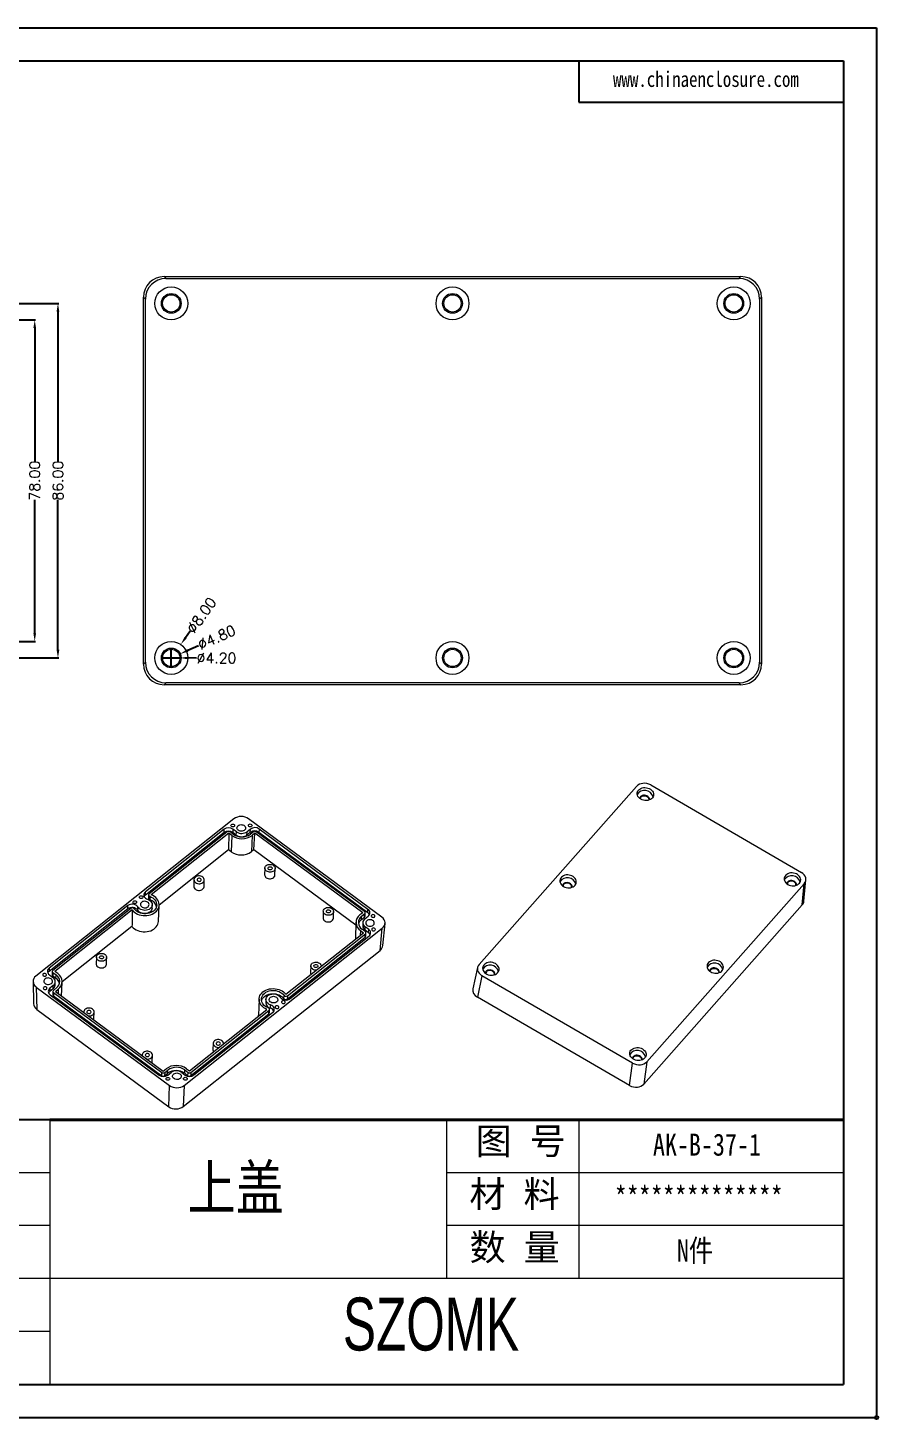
# Model space of a CAD drawing. Header units: inches. Extents: x -1263 to -64, y 346 to 832.
# Drawn here: x -992.3 to -786, y 345.7 to 683.2 of the extents above; entities that cross this region are included whole.
import ezdxf

# ---------------------------------------------------------------- set-up
doc = ezdxf.new("R2010")
doc.units = ezdxf.units.IN
doc.layers.add('文字', color=81, linetype='Continuous')
doc.layers.add('粗实线', color=7, linetype='Continuous', lineweight=30)
doc.layers.add('细实线', color=3, linetype='Continuous', lineweight=9)
doc.styles.get("Standard").update_dxf_attribs({"font": 'txt', "bigfont": 'gbcbig.shx'})
doc.styles.add('宋体', font='', dxfattribs={"width": 0.8, "height": 3.5})
doc.styles.add('长仿宋', font='', dxfattribs={"width": 0.7, "height": 4})
doc.styles.get('宋体').set_extended_font_data('SimSun')
doc.styles.get('长仿宋').set_extended_font_data('SimSun')
doc.dimstyles.new('2.5', dxfattribs={"dimtxt": 2.5, "dimasz": 2, "dimexe": 0.18, "dimexo": 0.0625, "dimgap": 0.09, "dimtad": 0, "dimzin": 0, "dimdsep": 46, "dimtxsty": 'Standard', "dimcen": 2, "dimclrd": 3, "dimclre": 3, "dimclrt": 256, "dimadec": 0, "dimazin": 0, "dimtfac": 1, "dimtofl": 0, "dimtmove": 0, "dimatfit": 3, "dimfxl": 1, "dimtolj": 1, "dimtzin": 0, "dimarcsym": 0})

# ---------------------------------------------------------------- blocks, each defined once
blk = doc.blocks.new('*D56')
at = {"color": 3, "lineweight": -2, "transparency": 16777216}
for p, q in [((-1046.47, 612.39), (-990.45, 612.39)), ((-990.63, 610.39), (-990.63, 578.07)), ((-990.63, 536.39), (-990.63, 568.72)), ((-1046.47, 534.39), (-990.45, 534.39))]:
    blk.add_line(p, q, dxfattribs=at)
at = {"color": 3, "transparency": 16777216}
for points in [[(-990.96, 610.39), (-990.3, 610.39), (-990.63, 612.39)], [(-990.96, 536.39), (-990.3, 536.39), (-990.63, 534.39)]]:
    blk.add_solid(points, dxfattribs=at)
at = {"layer": 'Defpoints', "color": 0, "transparency": 16777216}
for p in [(-1046.53, 612.39), (-990.63, 612.39), (-1046.53, 534.39)]:
    blk.add_point(p, dxfattribs=at)
at = {"transparency": 16777216, "insert": (-990.63, 573.39), "char_height": 2.5, "attachment_point": 5, "rotation": 90}
blk.add_mtext('\\A1;78.00', dxfattribs=at)
blk = doc.blocks.new('*D57')
at = {"color": 3, "lineweight": -2, "transparency": 16777216}
for p, q in [((-1012.72, 616.39), (-984.82, 616.39)), ((-985, 614.39), (-985, 578.07)), ((-985, 532.39), (-985, 568.72)), ((-1012.72, 530.39), (-984.82, 530.39))]:
    blk.add_line(p, q, dxfattribs=at)
at = {"color": 3, "transparency": 16777216}
for points in [[(-985.33, 614.39), (-984.66, 614.39), (-985, 616.39)], [(-985.33, 532.39), (-984.66, 532.39), (-985, 530.39)]]:
    blk.add_solid(points, dxfattribs=at)
at = {"layer": 'Defpoints', "color": 0, "transparency": 16777216}
for p in [(-1012.78, 616.39), (-985, 616.39), (-1012.78, 530.39)]:
    blk.add_point(p, dxfattribs=at)
at = {"transparency": 16777216, "insert": (-985, 573.39), "char_height": 2.5, "attachment_point": 5, "rotation": 90}
blk.add_mtext('\\A1;86.00', dxfattribs=at)
blk = doc.blocks.new('*D73')
at = {"color": 3, "lineweight": -2, "transparency": 16777216}
for p, q in [((-952.88, 536.92), (-954.03, 535.29)), ((-959.5, 530.39), (-955.5, 530.39)), ((-957.5, 528.39), (-957.5, 532.39))]:
    blk.add_line(p, q, dxfattribs=at)
at = {"color": 3, "transparency": 16777216}
blk.add_solid([(-954.3, 535.48), (-953.76, 535.09), (-955.19, 533.66)], dxfattribs=at)
at = {"layer": 'Defpoints', "color": 0, "transparency": 16777216}
for p in [(-955.19, 533.66), (-959.82, 527.13)]:
    blk.add_point(p, dxfattribs=at)
at = {"transparency": 16777216, "insert": (-950.17, 540.73), "char_height": 2.5, "attachment_point": 5, "rotation": 54.6608}
blk.add_mtext('\\A1;∅8.00', dxfattribs=at)
blk = doc.blocks.new('*D74')
at = {"color": 3, "lineweight": -2, "transparency": 16777216}
for p, q in [((-950.93, 533.36), (-953.49, 532.2)), ((-959.5, 530.39), (-955.5, 530.39)), ((-957.5, 528.39), (-957.5, 532.39))]:
    blk.add_line(p, q, dxfattribs=at)
at = {"color": 3, "transparency": 16777216}
blk.add_solid([(-953.63, 532.51), (-953.36, 531.9), (-955.32, 531.38)], dxfattribs=at)
at = {"layer": 'Defpoints', "color": 0, "transparency": 16777216}
for p in [(-955.32, 531.38), (-959.69, 529.41)]:
    blk.add_point(p, dxfattribs=at)
at = {"transparency": 16777216, "insert": (-946.48, 535.37), "char_height": 2.5, "attachment_point": 5, "rotation": 24.3062}
blk.add_mtext('\\A1;∅4.80', dxfattribs=at)
blk = doc.blocks.new('*D75')
at = {"color": 3, "lineweight": -2, "transparency": 16777216}
for p, q in [((-959.5, 530.39), (-955.5, 530.39)), ((-957.5, 528.39), (-957.5, 532.39)), ((-951.4, 530.37), (-953.4, 530.38))]:
    blk.add_line(p, q, dxfattribs=at)
at = {"color": 3, "transparency": 16777216}
blk.add_solid([(-953.4, 530.71), (-953.4, 530.05), (-955.4, 530.39)], dxfattribs=at)
at = {"layer": 'Defpoints', "color": 0, "transparency": 16777216}
for p in [(-959.6, 530.4), (-955.4, 530.39)]:
    blk.add_point(p, dxfattribs=at)
at = {"transparency": 16777216, "insert": (-946.52, 530.36), "char_height": 2.5, "attachment_point": 5, "rotation": 359.806}
blk.add_mtext('\\A1;∅4.20', dxfattribs=at)

msp = doc.modelspace()

# ---------------------------------------------------------------- linework, layer by layer
for p, q in [((-1263.11, 683.234), (-786.347, 683.234)), ((-786.347, 683.234), (-786.347, 346.129)), ((-1247.058, 675.208), (-794.373, 675.208)), ((-858.584, 675.208), (-858.584, 665.175)), ((-794.373, 675.208), (-794.373, 354.155)), ((-858.584, 665.175), (-794.373, 665.175)), ((-987.005, 418.366), (-1083.321, 418.366)), ((-1247.058, 354.155), (-794.373, 354.155)), ((-1263.11, 346.129), (-786.347, 346.129))]:
    msp.add_line(p, q)
at = {"color": 7, "linetype": 'Continuous', "lineweight": 15}
for p, q in [((-959.255, 622.893), (-958.789, 622.427)), ((-959.255, 622.893), (-819.251, 622.893)), ((-958.789, 622.427), (-819.718, 622.427)), ((-819.718, 622.427), (-819.251, 622.893)), ((-963.787, 617.429), (-964.253, 617.895)), ((-964.253, 528.891), (-964.253, 617.895)), ((-814.253, 617.895), (-814.72, 617.429)), ((-814.253, 617.895), (-814.253, 528.891)), ((-963.787, 529.358), (-963.787, 617.429)), ((-814.72, 617.429), (-814.72, 529.358)), ((-964.253, 528.891), (-963.787, 529.358)), ((-814.72, 529.358), (-814.253, 528.891)), ((-958.789, 524.36), (-959.255, 523.893)), ((-819.251, 523.893), (-959.255, 523.893)), ((-819.718, 524.36), (-958.789, 524.36)), ((-819.251, 523.893), (-819.718, 524.36)), ((-841.163, 499.572), (-804.602, 478.38)), ((-882.807, 456.052), (-844.61, 499.223)), ((-942.276, 491.371), (-990.341, 453.238)), ((-906.409, 467.534), (-938.745, 491.393)), ((-944.687, 488.036), (-963.784, 472.884)), ((-944.657, 488.842), (-963.754, 473.69)), ((-943.926, 488.198), (-962.858, 473.178)), ((-943.56, 487.849), (-962.37, 472.925)), ((-944.687, 488.036), (-944.657, 488.842)), ((-943.56, 487.849), (-943.583, 483.824)), ((-942.834, 487.313), (-943.56, 487.849)), ((-942.439, 487.626), (-943.219, 488.202)), ((-942.834, 487.313), (-942.981, 483.38)), ((-942.537, 488.855), (-942.567, 488.049)), ((-941.714, 487.42), (-942.567, 488.049)), ((-941.684, 488.226), (-942.537, 488.855)), ((-941.714, 487.42), (-941.684, 488.226)), ((-939.135, 487.435), (-939.105, 488.241)), ((-938.328, 488.075), (-939.135, 487.435)), ((-938.298, 488.881), (-939.105, 488.241)), ((-938.328, 488.075), (-938.298, 488.881)), ((-937.568, 488.237), (-938.305, 487.652)), ((-937.887, 487.343), (-938.034, 483.41)), ((-937.201, 487.888), (-937.887, 487.343)), ((-937.465, 483.861), (-937.201, 487.888)), ((-911.043, 468.587), (-937.201, 487.888)), ((-910.594, 468.86), (-936.861, 488.241)), ((-936.179, 488.894), (-936.209, 488.088)), ((-909.796, 468.599), (-936.209, 488.088)), ((-909.766, 469.405), (-936.179, 488.894)), ((-943.583, 483.824), (-960.449, 470.442)), ((-942.981, 483.38), (-943.583, 483.824)), ((-937.465, 483.861), (-938.034, 483.41)), ((-912.71, 465.595), (-937.465, 483.861)), ((-934.774, 479.42), (-934.834, 477.808)), ((-932.336, 477.714), (-932.275, 479.326)), ((-951.986, 476.612), (-952.046, 475)), ((-949.548, 474.907), (-949.487, 476.519)), ((-803.961, 471.408), (-803.493, 476.543)), ((-963.784, 472.884), (-963.754, 473.69)), ((-962.994, 472.928), (-963.024, 472.122)), ((-962.707, 472.567), (-962.737, 471.761)), ((-803.9, 475.626), (-842.097, 432.455)), ((-804.368, 470.491), (-803.9, 475.626)), ((-968.056, 469.495), (-987.154, 454.343)), ((-968.026, 470.301), (-987.124, 455.149)), ((-967.324, 469.634), (-986.256, 454.614)), ((-966.976, 469.27), (-985.787, 454.347)), ((-968.056, 469.495), (-968.026, 470.301)), ((-965.618, 469.171), (-965.588, 469.977)), ((-962.154, 469.688), (-962.124, 470.494)), ((-960.597, 466.498), (-960.45, 470.431)), ((-909.796, 468.599), (-909.766, 469.405)), ((-804.368, 470.491), (-842.821, 427.031)), ((-920.604, 468.965), (-920.665, 467.353)), ((-918.166, 467.26), (-918.106, 468.872)), ((-912.683, 466.296), (-912.83, 462.363)), ((-911.043, 468.587), (-911.729, 468.042)), ((-911.341, 466.928), (-911.311, 467.734)), ((-911.341, 466.928), (-910.604, 467.513)), ((-911.311, 467.734), (-910.574, 468.319)), ((-911.01, 466.234), (-911.04, 465.428)), ((-910.604, 467.513), (-910.574, 468.319)), ((-910.512, 467.144), (-909.706, 467.784)), ((-910.468, 467.762), (-910.437, 468.568)), ((-906.164, 460.604), (-905.633, 465.99)), ((-967.031, 465.22), (-983.966, 451.785)), ((-954.373, 426.699), (-906.309, 464.832)), ((-929.673, 448.8), (-910.863, 463.723)), ((-929.356, 447.63), (-910.424, 462.65)), ((-929.326, 448.436), (-910.394, 463.456)), ((-928.624, 447.769), (-909.526, 462.921)), ((-911.589, 464.259), (-910.863, 463.723)), ((-910.414, 463.996), (-911.194, 464.572)), ((-910.469, 464.366), (-910.439, 465.172)), ((-909.616, 463.736), (-910.469, 464.366)), ((-909.586, 464.542), (-910.439, 465.172)), ((-910.424, 462.65), (-910.394, 463.456)), ((-910.288, 462.899), (-910.257, 463.705)), ((-909.616, 463.736), (-909.586, 464.542)), ((-906.84, 459.446), (-906.309, 464.832)), ((-954.584, 421.566), (-906.84, 459.446)), ((-912.83, 462.363), (-912.828, 462.164)), ((-975.674, 457.818), (-975.734, 456.206)), ((-973.236, 456.113), (-973.176, 457.725)), ((-923.648, 455.703), (-923.708, 454.09)), ((-987.124, 455.149), (-987.154, 454.343)), ((-987.064, 453.528), (-986.211, 452.898)), ((-986.392, 454.365), (-986.422, 453.558)), ((-986.236, 454.073), (-986.266, 453.267)), ((-986.266, 453.267), (-985.486, 452.692)), ((-986.236, 454.073), (-985.455, 453.498)), ((-985.061, 453.811), (-985.787, 454.347)), ((-985.486, 452.692), (-985.455, 453.498)), ((-921.151, 455.561), (-921.149, 455.609)), ((-883.186, 455.315), (-884.298, 450.115)), ((-882.105, 453.298), (-883.216, 448.098)), ((-845.544, 432.106), (-882.105, 453.298)), ((-991.023, 451.902), (-990.895, 446.519)), ((-990.241, 450.536), (-957.905, 426.677)), ((-990.241, 450.536), (-990.113, 445.154)), ((-986.944, 450.286), (-986.974, 449.48)), ((-986.168, 450.12), (-986.974, 449.48)), ((-986.138, 450.926), (-986.944, 450.286)), ((-986.212, 449.501), (-986.242, 448.695)), ((-986.168, 450.12), (-986.138, 450.926)), ((-986.056, 449.21), (-986.086, 448.404)), ((-985.338, 450.336), (-986.076, 449.751)), ((-986.056, 449.21), (-959.789, 429.829)), ((-985.67, 451.03), (-985.64, 451.836)), ((-985.607, 449.483), (-984.921, 450.028)), ((-985.607, 449.483), (-959.448, 430.182)), ((-984.094, 448.367), (-983.966, 451.774)), ((-986.884, 448.665), (-960.471, 429.176)), ((-986.086, 448.404), (-959.819, 429.023)), ((-936.2, 447.639), (-936.347, 443.705)), ((-934.526, 447.576), (-934.556, 446.77)), ((-933.437, 445.426), (-933.407, 446.232)), ((-930.159, 447.723), (-930.129, 448.529)), ((-929.326, 448.436), (-929.356, 447.63)), ((-846.268, 426.682), (-883.216, 448.098)), ((-990.113, 445.154), (-958.115, 421.545)), ((-978.717, 444.556), (-978.723, 444.404)), ((-976.279, 442.85), (-976.219, 444.462)), ((-953.09, 430.221), (-934.28, 445.145)), ((-952.754, 429.066), (-933.822, 444.086)), ((-952.724, 429.872), (-933.792, 444.892)), ((-951.993, 429.228), (-932.895, 444.38)), ((-933.822, 444.086), (-933.792, 444.892)), ((-933.686, 444.336), (-933.655, 445.142)), ((-947.336, 436.909), (-947.396, 435.296)), ((-944.839, 436.767), (-944.838, 436.815)), ((-964.548, 434.101), (-964.554, 433.949)), ((-962.11, 432.395), (-962.05, 434.007)), ((-846.268, 426.682), (-845.544, 432.106)), ((-842.097, 432.455), (-842.821, 427.031)), ((-959.819, 429.023), (-959.789, 429.829)), ((-959.448, 430.182), (-958.762, 430.727)), ((-959.082, 429.833), (-959.112, 429.027)), ((-959.112, 429.027), (-958.375, 429.612)), ((-959.082, 429.833), (-958.345, 430.418)), ((-958.375, 429.612), (-958.345, 430.418)), ((-958.351, 429.189), (-957.545, 429.829)), ((-954.966, 429.844), (-954.113, 429.215)), ((-954.241, 429.638), (-954.211, 430.444)), ((-954.241, 429.638), (-953.46, 429.062)), ((-954.211, 430.444), (-953.43, 429.868)), ((-953.816, 430.757), (-953.09, 430.221)), ((-953.46, 429.062), (-953.43, 429.868)), ((-952.724, 429.872), (-952.754, 429.066)), ((-958.115, 421.545), (-957.905, 426.677)), ((-954.373, 426.699), (-954.584, 421.566))]:
    msp.add_line(p, q, dxfattribs=at)
at = {"color": 8, "linetype": 'Continuous', "lineweight": 15}
for p, q in [((-911.589, 464.259), (-911.632, 463.114)), ((-984.921, 450.028), (-984.959, 449.005))]:
    msp.add_line(p, q, dxfattribs=at)
at = {"color": 7, "linetype": 'Continuous', "lineweight": 15, "flags": 128}
for points in [[(-843.557, 496.13), (-843.836, 496.322), (-844.071, 496.548), (-844.254, 496.8), (-844.379, 497.07), (-844.442, 497.35), (-844.442, 497.631), (-844.378, 497.904), (-844.252, 498.159), (-844.068, 498.389), (-843.833, 498.587), (-843.554, 498.745), (-843.239, 498.859), (-842.9, 498.926), (-842.546, 498.942), (-842.189, 498.908), (-841.842, 498.825), (-841.513, 498.695), (-841.216, 498.522), (-840.958, 498.313), (-840.748, 498.073), (-840.594, 497.811), (-840.499, 497.534), (-840.468, 497.253), (-840.5, 496.975), (-840.595, 496.71), (-840.751, 496.466), (-840.961, 496.252), (-841.219, 496.073), (-841.517, 495.936), (-841.846, 495.845), (-842.194, 495.804), (-842.55, 495.812), (-842.904, 495.871), (-843.243, 495.978), (-843.557, 496.13)], [(-841.461, 495.957), (-841.456, 496.007), (-841.471, 496.226), (-841.55, 496.439), (-841.688, 496.637), (-841.878, 496.807), (-842.109, 496.941), (-842.369, 497.032), (-842.645, 497.074), (-842.92, 497.066), (-843.181, 497.007), (-843.413, 496.901), (-843.604, 496.754), (-843.744, 496.574), (-843.824, 496.37), (-843.833, 496.32)], [(-843.693, 496.216), (-843.655, 496.413), (-843.554, 496.598), (-843.396, 496.753), (-843.191, 496.869), (-842.952, 496.939), (-842.694, 496.959), (-842.433, 496.926), (-842.185, 496.844), (-841.966, 496.718), (-841.791, 496.554), (-841.669, 496.365), (-841.609, 496.161), (-841.614, 495.955), (-841.626, 495.9)], [(-942.261, 489.992), (-942.16, 489.881), (-942.121, 489.75), (-942.15, 489.618), (-942.243, 489.506), (-942.387, 489.431), (-942.558, 489.403), (-942.731, 489.429), (-942.879, 489.502), (-942.981, 489.613), (-943.02, 489.745), (-942.991, 489.876), (-942.897, 489.989), (-942.754, 490.064), (-942.583, 490.091), (-942.41, 490.066), (-942.261, 489.992)], [(-941.237, 488.58), (-941.404, 488.738), (-941.516, 488.922), (-941.564, 489.12), (-941.547, 489.321), (-941.465, 489.51), (-941.323, 489.678), (-941.131, 489.812), (-940.9, 489.905), (-940.645, 489.95), (-940.382, 489.945), (-940.127, 489.891), (-939.897, 489.79), (-939.706, 489.649), (-939.565, 489.476), (-939.485, 489.284), (-939.469, 489.083), (-939.519, 488.886), (-939.632, 488.706), (-939.8, 488.554), (-940.014, 488.44), (-940.259, 488.37), (-940.52, 488.349), (-940.781, 488.379), (-941.025, 488.458), (-941.237, 488.58)], [(-938.022, 490.018), (-937.92, 489.907), (-937.881, 489.776), (-937.91, 489.644), (-938.004, 489.532), (-938.147, 489.456), (-938.318, 489.429), (-938.491, 489.454), (-938.64, 489.528), (-938.741, 489.639), (-938.78, 489.77), (-938.751, 489.902), (-938.658, 490.014), (-938.515, 490.09), (-938.343, 490.117), (-938.17, 490.092), (-938.022, 490.018)], [(-934.383, 478.692), (-934.563, 478.858), (-934.692, 479.05), (-934.762, 479.259), (-934.77, 479.472), (-934.715, 479.681), (-934.601, 479.875), (-934.433, 480.043), (-934.219, 480.178), (-933.97, 480.272), (-933.699, 480.322), (-933.42, 480.323), (-933.145, 480.277), (-932.89, 480.186), (-932.666, 480.054), (-932.486, 479.888), (-932.357, 479.696), (-932.287, 479.488), (-932.279, 479.274), (-932.334, 479.065), (-932.448, 478.871), (-932.616, 478.703), (-932.83, 478.568), (-933.078, 478.474), (-933.349, 478.425), (-933.629, 478.423), (-933.904, 478.469), (-934.159, 478.56), (-934.383, 478.692)], [(-933.868, 479.101), (-933.976, 479.216), (-934.023, 479.352), (-934.003, 479.492), (-933.918, 479.615), (-933.78, 479.705), (-933.607, 479.751), (-933.424, 479.746), (-933.254, 479.69), (-933.12, 479.592), (-933.041, 479.464), (-933.028, 479.323), (-933.081, 479.19), (-933.194, 479.081), (-933.352, 479.012), (-933.533, 478.991), (-933.713, 479.022), (-933.868, 479.101)], [(-951.595, 475.884), (-951.371, 475.752), (-951.116, 475.661), (-950.841, 475.615), (-950.562, 475.617), (-950.291, 475.666), (-950.042, 475.76), (-949.828, 475.895), (-949.66, 476.063), (-949.546, 476.257), (-949.491, 476.466), (-949.499, 476.68), (-949.569, 476.888), (-949.698, 477.08), (-949.878, 477.246), (-950.102, 477.378), (-950.357, 477.47), (-950.632, 477.516), (-950.912, 477.514), (-951.183, 477.465), (-951.431, 477.37), (-951.645, 477.236), (-951.813, 477.067), (-951.927, 476.874), (-951.982, 476.665), (-951.974, 476.451), (-951.904, 476.243), (-951.775, 476.051), (-951.595, 475.884)], [(-951.08, 476.293), (-950.925, 476.215), (-950.746, 476.183), (-950.564, 476.204), (-950.406, 476.273), (-950.293, 476.382), (-950.24, 476.516), (-950.253, 476.656), (-950.332, 476.784), (-950.466, 476.882), (-950.636, 476.938), (-950.82, 476.943), (-950.992, 476.898), (-951.13, 476.807), (-951.215, 476.684), (-951.235, 476.545), (-951.188, 476.408), (-951.08, 476.293)], [(-934.834, 477.808), (-934.822, 477.646), (-934.752, 477.438), (-934.624, 477.246), (-934.443, 477.08), (-934.219, 476.948), (-933.964, 476.857), (-933.689, 476.811), (-933.41, 476.812), (-933.139, 476.862), (-932.89, 476.956), (-932.676, 477.091), (-932.508, 477.259), (-932.394, 477.453), (-932.339, 477.662), (-932.336, 477.714)], [(-862.302, 474.944), (-861.988, 474.792), (-861.649, 474.685), (-861.295, 474.626), (-860.939, 474.617), (-860.591, 474.659), (-860.262, 474.75), (-859.964, 474.887), (-859.706, 475.065), (-859.496, 475.28), (-859.341, 475.524), (-859.245, 475.789), (-859.213, 476.067), (-859.244, 476.348), (-859.339, 476.625), (-859.494, 476.887), (-859.703, 477.127), (-859.961, 477.336), (-860.259, 477.509), (-860.587, 477.639), (-860.935, 477.722), (-861.291, 477.756), (-861.645, 477.74), (-861.984, 477.673), (-862.299, 477.559), (-862.578, 477.4), (-862.813, 477.203), (-862.997, 476.973), (-863.123, 476.718), (-863.187, 476.445), (-863.187, 476.164), (-863.124, 475.884), (-862.999, 475.614), (-862.816, 475.362), (-862.581, 475.136), (-862.302, 474.944)], [(-860.206, 474.771), (-860.201, 474.821), (-860.216, 475.039), (-860.295, 475.253), (-860.433, 475.451), (-860.623, 475.621), (-860.854, 475.755), (-861.114, 475.846), (-861.39, 475.888), (-861.665, 475.879), (-861.926, 475.821), (-862.158, 475.715), (-862.349, 475.568), (-862.489, 475.388), (-862.569, 475.183), (-862.579, 475.134)], [(-807.857, 475.437), (-807.542, 475.285), (-807.203, 475.178), (-806.849, 475.119), (-806.493, 475.11), (-806.145, 475.152), (-805.816, 475.243), (-805.518, 475.379), (-805.26, 475.558), (-805.05, 475.773), (-804.895, 476.016), (-804.799, 476.281), (-804.767, 476.559), (-804.799, 476.841), (-804.893, 477.117), (-805.048, 477.38), (-805.257, 477.619), (-805.515, 477.829), (-805.813, 478.001), (-806.141, 478.131), (-806.489, 478.215), (-806.845, 478.249), (-807.199, 478.232), (-807.539, 478.166), (-807.853, 478.052), (-808.132, 477.893), (-808.367, 477.696), (-808.551, 477.466), (-808.677, 477.21), (-808.741, 476.938), (-808.741, 476.657), (-808.678, 476.377), (-808.553, 476.106), (-808.37, 475.854), (-808.135, 475.629), (-807.857, 475.437)], [(-805.76, 475.264), (-805.755, 475.313), (-805.77, 475.532), (-805.849, 475.746), (-805.987, 475.943), (-806.177, 476.114), (-806.408, 476.248), (-806.668, 476.338), (-806.944, 476.381), (-807.219, 476.372), (-807.48, 476.313), (-807.712, 476.208), (-807.903, 476.061), (-808.043, 475.88), (-808.123, 475.676), (-808.133, 475.626)], [(-805.926, 475.206), (-805.913, 475.261), (-805.908, 475.467), (-805.968, 475.671), (-806.09, 475.861), (-806.266, 476.024), (-806.484, 476.151), (-806.732, 476.233), (-806.993, 476.265), (-807.251, 476.246), (-807.49, 476.176), (-807.695, 476.059), (-807.853, 475.904), (-807.954, 475.72), (-807.992, 475.522)], [(-966.976, 469.27), (-966.718, 468.971), (-966.41, 468.7), (-966.059, 468.462), (-965.671, 468.261), (-965.252, 468.101), (-964.811, 467.984), (-964.354, 467.912), (-963.89, 467.887), (-963.427, 467.909), (-962.973, 467.978), (-962.536, 468.093), (-962.124, 468.251), (-961.745, 468.449), (-961.404, 468.686), (-961.108, 468.955), (-960.862, 469.252), (-960.671, 469.573), (-960.537, 469.911), (-960.463, 470.26), (-960.451, 470.615), (-960.501, 470.969), (-960.611, 471.316), (-960.78, 471.649), (-961.005, 471.963), (-961.281, 472.253), (-961.605, 472.513), (-961.97, 472.738), (-962.37, 472.925)], [(-962.707, 472.567), (-962.336, 472.402), (-962, 472.199), (-961.704, 471.961), (-961.456, 471.694), (-961.261, 471.403), (-961.122, 471.094), (-961.042, 470.774), (-961.024, 470.449), (-961.068, 470.127), (-961.172, 469.814), (-961.335, 469.516), (-961.553, 469.241), (-961.822, 468.994), (-962.135, 468.78), (-962.487, 468.603), (-962.869, 468.467), (-963.274, 468.376), (-963.694, 468.331), (-964.118, 468.333), (-964.539, 468.382), (-964.948, 468.477), (-965.335, 468.616), (-965.693, 468.796), (-966.015, 469.014), (-966.293, 469.263), (-966.521, 469.541)], [(-964.501, 472.626), (-964.399, 472.515), (-964.36, 472.384), (-964.389, 472.252), (-964.483, 472.14), (-964.626, 472.064), (-964.797, 472.037), (-964.97, 472.062), (-965.119, 472.136), (-965.22, 472.247), (-965.259, 472.378), (-965.23, 472.51), (-965.137, 472.622), (-964.994, 472.698), (-964.822, 472.725), (-964.649, 472.7), (-964.501, 472.626)], [(-963.754, 473.69), (-963.949, 473.498), (-964.084, 473.277), (-964.154, 473.039), (-964.156, 472.793), (-964.09, 472.552), (-963.958, 472.326), (-963.766, 472.126), (-963.525, 471.96), (-963.243, 471.838)], [(-963.784, 472.884), (-963.979, 472.692), (-964.083, 472.536)], [(-962.858, 473.178), (-962.928, 473.106), (-962.974, 473.024), (-962.994, 472.936), (-962.986, 472.846), (-962.95, 472.759), (-962.889, 472.681), (-962.807, 472.616), (-962.707, 472.567)], [(-951.655, 474.272), (-951.431, 474.14), (-951.176, 474.049), (-950.902, 474.003), (-950.622, 474.005), (-950.351, 474.054), (-950.102, 474.148), (-949.889, 474.283), (-949.72, 474.451), (-949.606, 474.645), (-949.552, 474.854), (-949.548, 474.907)], [(-860.371, 474.714), (-860.359, 474.768), (-860.354, 474.974), (-860.414, 475.179), (-860.536, 475.368), (-860.712, 475.532), (-860.93, 475.658), (-861.178, 475.74), (-861.439, 475.773), (-861.697, 475.753), (-861.936, 475.683), (-862.141, 475.567), (-862.299, 475.412), (-862.4, 475.227), (-862.438, 475.029)], [(-966.046, 471.401), (-965.944, 471.29), (-965.905, 471.158), (-965.934, 471.026), (-966.028, 470.914), (-966.171, 470.839), (-966.342, 470.812), (-966.515, 470.837), (-966.664, 470.91), (-966.765, 471.021), (-966.804, 471.153), (-966.775, 471.285), (-966.682, 471.397), (-966.538, 471.472), (-966.367, 471.499), (-966.194, 471.474), (-966.046, 471.401)], [(-962.154, 469.688), (-962.182, 469.482), (-962.277, 469.224), (-962.435, 468.987), (-962.651, 468.778), (-962.916, 468.605), (-963.221, 468.475), (-963.554, 468.393), (-963.903, 468.361), (-964.254, 468.382), (-964.595, 468.453), (-964.913, 468.573), (-965.196, 468.737), (-965.434, 468.939), (-965.618, 469.171)], [(-963.243, 471.838), (-962.933, 471.706), (-962.661, 471.531), (-962.436, 471.32), (-962.268, 471.081), (-962.162, 470.823), (-962.123, 470.555), (-962.151, 470.288), (-962.247, 470.03), (-962.405, 469.793), (-962.621, 469.584), (-962.886, 469.411), (-963.191, 469.281), (-963.524, 469.199), (-963.872, 469.167), (-964.224, 469.188), (-964.565, 469.259), (-964.883, 469.379), (-965.166, 469.543), (-965.404, 469.745), (-965.588, 469.977)], [(-963.226, 471.134), (-963.439, 471.256), (-963.683, 471.334), (-963.944, 471.364), (-964.205, 471.344), (-964.45, 471.274), (-964.663, 471.16), (-964.832, 471.008), (-964.945, 470.828), (-964.995, 470.631), (-964.979, 470.43), (-964.898, 470.237), (-964.758, 470.065), (-964.567, 469.924), (-964.337, 469.823), (-964.082, 469.768), (-963.819, 469.764), (-963.564, 469.809), (-963.333, 469.902), (-963.141, 470.036), (-962.999, 470.203), (-962.917, 470.393), (-962.899, 470.594), (-962.948, 470.792), (-963.059, 470.976), (-963.226, 471.134)], [(-920.214, 468.237), (-920.394, 468.404), (-920.523, 468.596), (-920.593, 468.804), (-920.601, 469.018), (-920.546, 469.227), (-920.432, 469.42), (-920.264, 469.589), (-920.05, 469.723), (-919.801, 469.818), (-919.53, 469.867), (-919.251, 469.869), (-918.976, 469.823), (-918.721, 469.731), (-918.497, 469.599), (-918.316, 469.433), (-918.188, 469.241), (-918.118, 469.033), (-918.11, 468.819), (-918.165, 468.61), (-918.279, 468.416), (-918.447, 468.248), (-918.661, 468.113), (-918.909, 468.019), (-919.18, 467.97), (-919.46, 467.968), (-919.735, 468.014), (-919.99, 468.105), (-920.214, 468.237)], [(-919.699, 468.646), (-919.807, 468.761), (-919.854, 468.898), (-919.834, 469.037), (-919.749, 469.16), (-919.611, 469.251), (-919.438, 469.296), (-919.255, 469.291), (-919.085, 469.235), (-918.951, 469.137), (-918.872, 469.009), (-918.859, 468.869), (-918.912, 468.735), (-919.025, 468.626), (-919.183, 468.557), (-919.364, 468.536), (-919.544, 468.568), (-919.699, 468.646)], [(-967.031, 465.22), (-966.751, 464.929), (-966.422, 464.668), (-966.052, 464.442), (-965.647, 464.256), (-965.214, 464.112), (-964.761, 464.013), (-964.296, 463.962), (-963.827, 463.958), (-963.363, 464.002), (-962.913, 464.093), (-962.483, 464.229), (-962.082, 464.409), (-961.718, 464.629), (-961.396, 464.884), (-961.122, 465.171), (-960.902, 465.484), (-960.739, 465.817), (-960.637, 466.165), (-960.597, 466.498)], [(-920.665, 467.353), (-920.653, 467.192), (-920.583, 466.984), (-920.454, 466.792), (-920.274, 466.625), (-920.05, 466.493), (-919.795, 466.402), (-919.52, 466.356), (-919.241, 466.358), (-918.97, 466.407), (-918.721, 466.501), (-918.507, 466.636), (-918.339, 466.804), (-918.225, 466.998), (-918.17, 467.207), (-918.166, 467.26)], [(-909.993, 465.526), (-909.78, 465.404), (-909.536, 465.325), (-909.275, 465.295), (-909.014, 465.316), (-908.769, 465.386), (-908.556, 465.5), (-908.387, 465.652), (-908.274, 465.832), (-908.224, 466.028), (-908.24, 466.23), (-908.321, 466.422), (-908.461, 466.595), (-908.652, 466.736), (-908.882, 466.837), (-909.137, 466.891), (-909.4, 466.896), (-909.655, 466.851), (-909.886, 466.758), (-910.078, 466.624), (-910.22, 466.456), (-910.302, 466.266), (-910.32, 466.066), (-910.271, 465.868), (-910.16, 465.684), (-909.993, 465.526)], [(-908.23, 468.037), (-908.379, 468.11), (-908.552, 468.135), (-908.723, 468.108), (-908.866, 468.033), (-908.96, 467.92), (-908.989, 467.789), (-908.95, 467.657), (-908.848, 467.546), (-908.7, 467.473), (-908.527, 467.447), (-908.355, 467.475), (-908.212, 467.55), (-908.119, 467.662), (-908.09, 467.794), (-908.129, 467.926), (-908.23, 468.037)], [(-908.11, 464.794), (-908.259, 464.868), (-908.432, 464.893), (-908.603, 464.865), (-908.746, 464.79), (-908.84, 464.678), (-908.869, 464.546), (-908.83, 464.415), (-908.728, 464.304), (-908.58, 464.23), (-908.407, 464.205), (-908.235, 464.232), (-908.092, 464.307), (-907.999, 464.42), (-907.97, 464.551), (-908.009, 464.683), (-908.11, 464.794)], [(-975.734, 456.206), (-975.722, 456.045), (-975.652, 455.837), (-975.524, 455.645), (-975.343, 455.478), (-975.12, 455.346), (-974.864, 455.255), (-974.59, 455.209), (-974.31, 455.211), (-974.039, 455.26), (-973.791, 455.354), (-973.577, 455.489), (-973.409, 455.657), (-973.294, 455.851), (-973.24, 456.06), (-973.236, 456.113)], [(-973.567, 458.452), (-973.386, 458.286), (-973.257, 458.094), (-973.188, 457.886), (-973.18, 457.672), (-973.234, 457.463), (-973.348, 457.27), (-973.517, 457.101), (-973.73, 456.966), (-973.979, 456.872), (-974.25, 456.823), (-974.53, 456.821), (-974.804, 456.867), (-975.059, 456.958), (-975.283, 457.09), (-975.464, 457.257), (-975.592, 457.449), (-975.662, 457.657), (-975.67, 457.871), (-975.616, 458.08), (-975.501, 458.273), (-975.333, 458.442), (-975.119, 458.576), (-974.871, 458.671), (-974.6, 458.72), (-974.32, 458.722), (-974.046, 458.676), (-973.79, 458.584), (-973.567, 458.452)], [(-974.082, 458.044), (-973.973, 457.928), (-973.926, 457.792), (-973.947, 457.653), (-974.031, 457.53), (-974.169, 457.439), (-974.342, 457.393), (-974.525, 457.399), (-974.696, 457.454), (-974.829, 457.553), (-974.908, 457.681), (-974.922, 457.821), (-974.868, 457.955), (-974.755, 458.063), (-974.597, 458.133), (-974.416, 458.153), (-974.236, 458.122), (-974.082, 458.044)], [(-923.257, 454.975), (-923.437, 455.141), (-923.566, 455.333), (-923.636, 455.541), (-923.644, 455.755), (-923.589, 455.964), (-923.475, 456.158), (-923.307, 456.326), (-923.093, 456.461), (-922.844, 456.555), (-922.573, 456.604), (-922.294, 456.606), (-922.019, 456.56), (-921.764, 456.469), (-921.54, 456.337), (-921.36, 456.171), (-921.231, 455.979), (-921.161, 455.77), (-921.153, 455.56)], [(-922.742, 455.383), (-922.85, 455.499), (-922.897, 455.635), (-922.877, 455.774), (-922.792, 455.898), (-922.654, 455.988), (-922.481, 456.034), (-922.298, 456.029), (-922.128, 455.973), (-921.994, 455.874), (-921.915, 455.746), (-921.902, 455.606), (-921.955, 455.473), (-922.068, 455.364), (-922.226, 455.294), (-922.407, 455.274), (-922.587, 455.305), (-922.742, 455.383)], [(-878.85, 456.241), (-879.165, 456.393), (-879.504, 456.5), (-879.858, 456.559), (-880.214, 456.568), (-880.562, 456.526), (-880.891, 456.436), (-881.189, 456.299), (-881.447, 456.12), (-881.657, 455.905), (-881.812, 455.662), (-881.908, 455.397), (-881.94, 455.119), (-881.908, 454.837), (-881.814, 454.561), (-881.659, 454.299), (-881.45, 454.059), (-881.192, 453.849), (-880.894, 453.677), (-880.566, 453.547), (-880.218, 453.463), (-879.862, 453.429), (-879.508, 453.446), (-879.168, 453.512), (-878.854, 453.627), (-878.575, 453.785), (-878.339, 453.982), (-878.156, 454.213), (-878.03, 454.468), (-877.966, 454.74), (-877.966, 455.021), (-878.029, 455.301), (-878.154, 455.572), (-878.337, 455.824), (-878.572, 456.05), (-878.85, 456.241)], [(-826.602, 454.251), (-826.288, 454.099), (-825.948, 453.992), (-825.594, 453.933), (-825.238, 453.924), (-824.89, 453.966), (-824.561, 454.056), (-824.263, 454.193), (-824.005, 454.372), (-823.795, 454.586), (-823.64, 454.83), (-823.544, 455.095), (-823.512, 455.373), (-823.544, 455.655), (-823.638, 455.931), (-823.793, 456.193), (-824.002, 456.433), (-824.26, 456.643), (-824.558, 456.815), (-824.886, 456.945), (-825.234, 457.029), (-825.59, 457.063), (-825.944, 457.046), (-826.284, 456.98), (-826.598, 456.865), (-826.877, 456.707), (-827.113, 456.51), (-827.296, 456.279), (-827.422, 456.024), (-827.486, 455.751), (-827.486, 455.471), (-827.423, 455.19), (-827.298, 454.92), (-827.115, 454.668), (-826.88, 454.442), (-826.602, 454.251)], [(-988.539, 453.276), (-988.391, 453.202), (-988.218, 453.177), (-988.047, 453.205), (-987.903, 453.28), (-987.81, 453.392), (-987.781, 453.524), (-987.82, 453.655), (-987.921, 453.766), (-988.07, 453.84), (-988.243, 453.865), (-988.414, 453.838), (-988.557, 453.762), (-988.651, 453.65), (-988.68, 453.518), (-988.641, 453.387), (-988.539, 453.276)], [(-986.657, 452.544), (-986.869, 452.666), (-987.114, 452.745), (-987.375, 452.775), (-987.636, 452.754), (-987.881, 452.684), (-988.094, 452.57), (-988.263, 452.418), (-988.375, 452.238), (-988.425, 452.041), (-988.41, 451.84), (-988.329, 451.648), (-988.189, 451.475), (-987.998, 451.334), (-987.767, 451.233), (-987.513, 451.179), (-987.25, 451.174), (-986.995, 451.219), (-986.764, 451.312), (-986.571, 451.446), (-986.43, 451.614), (-986.348, 451.803), (-986.33, 452.004), (-986.379, 452.202), (-986.49, 452.386), (-986.657, 452.544)], [(-987.154, 454.343), (-987.334, 454.168), (-987.452, 453.994)], [(-878.951, 453.585), (-878.946, 453.634), (-878.961, 453.853), (-879.04, 454.067), (-879.178, 454.265), (-879.368, 454.435), (-879.599, 454.569), (-879.859, 454.66), (-880.135, 454.702), (-880.41, 454.693), (-880.671, 454.635), (-880.904, 454.529), (-881.094, 454.382), (-881.234, 454.201), (-881.314, 453.997), (-881.324, 453.948)], [(-879.117, 453.527), (-879.104, 453.582), (-879.099, 453.788), (-879.159, 453.992), (-879.281, 454.182), (-879.457, 454.345), (-879.675, 454.472), (-879.923, 454.554), (-880.184, 454.586), (-880.442, 454.567), (-880.681, 454.497), (-880.886, 454.38), (-881.044, 454.225), (-881.145, 454.041), (-881.183, 453.843)], [(-824.505, 454.078), (-824.5, 454.127), (-824.515, 454.346), (-824.594, 454.56), (-824.732, 454.757), (-824.922, 454.928), (-825.153, 455.062), (-825.414, 455.152), (-825.689, 455.194), (-825.965, 455.186), (-826.225, 455.127), (-826.458, 455.022), (-826.648, 454.874), (-826.788, 454.694), (-826.868, 454.49), (-826.878, 454.44)], [(-826.737, 454.336), (-826.7, 454.534), (-826.598, 454.718), (-826.44, 454.873), (-826.235, 454.989), (-825.996, 455.06), (-825.738, 455.079), (-825.477, 455.047), (-825.229, 454.965), (-825.011, 454.838), (-824.835, 454.675), (-824.713, 454.485), (-824.653, 454.281), (-824.658, 454.075), (-824.671, 454.02)], [(-988.419, 450.033), (-988.271, 449.96), (-988.098, 449.935), (-987.927, 449.962), (-987.783, 450.037), (-987.69, 450.149), (-987.661, 450.281), (-987.7, 450.413), (-987.801, 450.524), (-987.95, 450.597), (-988.123, 450.622), (-988.294, 450.595), (-988.437, 450.52), (-988.531, 450.408), (-988.56, 450.276), (-988.521, 450.144), (-988.419, 450.033)], [(-986.974, 449.48), (-987.154, 449.305), (-987.272, 449.131)], [(-934.28, 445.145), (-934.68, 445.332), (-935.045, 445.557), (-935.368, 445.817), (-935.645, 446.107), (-935.87, 446.421), (-936.039, 446.754), (-936.149, 447.101), (-936.199, 447.455), (-936.187, 447.81), (-936.113, 448.159), (-935.979, 448.497), (-935.788, 448.818), (-935.542, 449.115), (-935.246, 449.384), (-934.905, 449.621), (-934.525, 449.819), (-934.114, 449.977), (-933.677, 450.092), (-933.223, 450.161), (-932.76, 450.183), (-932.296, 450.158), (-931.839, 450.086), (-931.398, 449.969), (-930.979, 449.809), (-930.591, 449.608), (-930.24, 449.37), (-929.932, 449.099), (-929.673, 448.8)], [(-933.943, 445.503), (-934.314, 445.668), (-934.65, 445.871), (-934.945, 446.109), (-935.194, 446.376), (-935.389, 446.667), (-935.528, 446.976), (-935.607, 447.296), (-935.625, 447.621), (-935.582, 447.943), (-935.477, 448.256), (-935.314, 448.554), (-935.096, 448.829), (-934.828, 449.076), (-934.515, 449.29), (-934.163, 449.467), (-933.781, 449.602), (-933.376, 449.694), (-932.956, 449.739), (-932.532, 449.737), (-932.11, 449.688), (-931.702, 449.593), (-931.314, 449.454), (-930.956, 449.274), (-930.635, 449.056), (-930.357, 448.806), (-930.129, 448.529)], [(-935.593, 447.212), (-935.507, 447.45), (-935.345, 447.748), (-935.127, 448.023), (-934.858, 448.27), (-934.545, 448.484), (-934.193, 448.661), (-933.811, 448.796), (-933.406, 448.888), (-932.986, 448.933), (-932.562, 448.931), (-932.141, 448.882), (-931.732, 448.787), (-931.345, 448.648), (-930.986, 448.468), (-930.665, 448.25), (-930.387, 448), (-930.159, 447.723)], [(-933.407, 446.232), (-933.717, 446.364), (-933.989, 446.539), (-934.213, 446.75), (-934.382, 446.988), (-934.487, 447.247), (-934.527, 447.515), (-934.498, 447.782), (-934.403, 448.04), (-934.245, 448.277), (-934.029, 448.486), (-933.763, 448.659), (-933.459, 448.789), (-933.126, 448.871), (-932.777, 448.903), (-932.426, 448.882), (-932.085, 448.811), (-931.767, 448.691), (-931.484, 448.527), (-931.246, 448.325), (-931.062, 448.093)], [(-933.792, 444.892), (-933.722, 444.964), (-933.675, 445.046), (-933.656, 445.134), (-933.664, 445.224), (-933.699, 445.311), (-933.76, 445.389), (-933.843, 445.454), (-933.943, 445.503)], [(-931.982, 448.08), (-931.815, 447.922), (-931.703, 447.738), (-931.655, 447.54), (-931.672, 447.339), (-931.754, 447.149), (-931.896, 446.982), (-932.088, 446.848), (-932.319, 446.755), (-932.574, 446.71), (-932.837, 446.714), (-933.092, 446.769), (-933.322, 446.87), (-933.513, 447.011), (-933.654, 447.183), (-933.734, 447.376), (-933.75, 447.577), (-933.7, 447.774), (-933.587, 447.954), (-933.419, 448.106), (-933.205, 448.22), (-932.96, 448.29), (-932.699, 448.31), (-932.438, 448.28), (-932.194, 448.202), (-931.982, 448.08)], [(-932.895, 444.38), (-932.701, 444.572), (-932.566, 444.793), (-932.495, 445.031), (-932.493, 445.277), (-932.56, 445.518), (-932.692, 445.744), (-932.883, 445.944), (-933.125, 446.109), (-933.407, 446.232)], [(-931.531, 445.934), (-931.68, 446.008), (-931.853, 446.033), (-932.024, 446.006), (-932.167, 445.93), (-932.26, 445.818), (-932.29, 445.686), (-932.251, 445.555), (-932.149, 445.444), (-932, 445.37), (-931.827, 445.345), (-931.656, 445.372), (-931.513, 445.448), (-931.42, 445.56), (-931.39, 445.692), (-931.43, 445.823), (-931.531, 445.934)], [(-929.986, 447.16), (-930.135, 447.233), (-930.308, 447.258), (-930.479, 447.231), (-930.622, 447.156), (-930.716, 447.044), (-930.745, 446.912), (-930.706, 446.78), (-930.604, 446.669), (-930.456, 446.596), (-930.282, 446.571), (-930.111, 446.598), (-929.968, 446.673), (-929.875, 446.785), (-929.846, 446.917), (-929.885, 447.049), (-929.986, 447.16)], [(-976.61, 445.19), (-976.833, 445.322), (-977.089, 445.413), (-977.363, 445.459), (-977.643, 445.457), (-977.914, 445.408), (-978.162, 445.314), (-978.376, 445.179), (-978.544, 445.011), (-978.659, 444.817), (-978.713, 444.608), (-978.705, 444.394), (-978.705, 444.391)], [(-977.125, 444.781), (-977.279, 444.86), (-977.459, 444.891), (-977.64, 444.87), (-977.798, 444.801), (-977.911, 444.692), (-977.965, 444.559), (-977.951, 444.418), (-977.872, 444.29), (-977.739, 444.192), (-977.569, 444.136), (-977.385, 444.131), (-977.212, 444.177), (-977.074, 444.267), (-976.99, 444.39), (-976.969, 444.53), (-977.017, 444.666), (-977.125, 444.781)], [(-977.577, 443.559), (-977.573, 443.559), (-977.293, 443.56), (-977.022, 443.61), (-976.773, 443.704), (-976.56, 443.839), (-976.391, 444.007), (-976.277, 444.201), (-976.223, 444.409), (-976.231, 444.623), (-976.301, 444.832), (-976.429, 445.024), (-976.61, 445.19)], [(-976.321, 442.632), (-976.283, 442.797), (-976.279, 442.85)], [(-936.345, 443.507), (-936.348, 443.682), (-936.347, 443.705)], [(-945.228, 437.543), (-945.452, 437.675), (-945.707, 437.766), (-945.982, 437.812), (-946.262, 437.81), (-946.533, 437.761), (-946.781, 437.667), (-946.995, 437.532), (-947.163, 437.364), (-947.277, 437.17), (-947.332, 436.961), (-947.324, 436.747), (-947.254, 436.539), (-947.126, 436.347), (-946.945, 436.181), (-946.721, 436.049), (-946.466, 435.958), (-946.191, 435.912), (-945.916, 435.913)], [(-945.743, 437.134), (-945.898, 437.213), (-946.078, 437.244), (-946.259, 437.223), (-946.417, 437.154), (-946.53, 437.045), (-946.583, 436.912), (-946.57, 436.771), (-946.491, 436.643), (-946.357, 436.545), (-946.187, 436.489), (-946.004, 436.484), (-945.831, 436.53), (-945.693, 436.62), (-945.608, 436.743), (-945.588, 436.883), (-945.635, 437.019), (-945.743, 437.134)], [(-843.15, 435.548), (-842.871, 435.356), (-842.636, 435.13), (-842.453, 434.878), (-842.328, 434.608), (-842.265, 434.328), (-842.265, 434.047), (-842.329, 433.774), (-842.455, 433.519), (-842.639, 433.289), (-842.874, 433.091), (-843.153, 432.933), (-843.468, 432.819), (-843.807, 432.752), (-844.161, 432.736), (-844.517, 432.77), (-844.865, 432.853), (-845.193, 432.983), (-845.491, 433.156), (-845.749, 433.365), (-845.958, 433.605), (-846.113, 433.867), (-846.208, 434.144), (-846.239, 434.425), (-846.207, 434.703), (-846.111, 434.968), (-845.956, 435.212), (-845.746, 435.427), (-845.488, 435.605), (-845.19, 435.742), (-844.861, 435.833), (-844.513, 435.874), (-844.157, 435.866), (-843.803, 435.807), (-843.464, 435.7), (-843.15, 435.548)], [(-962.441, 434.735), (-962.664, 434.867), (-962.92, 434.958), (-963.194, 435.004), (-963.474, 435.003), (-963.745, 434.953), (-963.993, 434.859), (-964.207, 434.724), (-964.375, 434.556), (-964.49, 434.362), (-964.544, 434.154), (-964.536, 433.94), (-964.535, 433.936)], [(-962.955, 434.327), (-963.11, 434.405), (-963.29, 434.436), (-963.471, 434.416), (-963.629, 434.346), (-963.742, 434.237), (-963.796, 434.104), (-963.782, 433.964), (-963.703, 433.836), (-963.569, 433.737), (-963.399, 433.681), (-963.216, 433.676), (-963.043, 433.722), (-962.905, 433.812), (-962.821, 433.936), (-962.8, 434.075), (-962.847, 434.211), (-962.955, 434.327)], [(-963.408, 433.104), (-963.404, 433.104), (-963.124, 433.106), (-962.853, 433.155), (-962.604, 433.249), (-962.391, 433.384), (-962.222, 433.552), (-962.108, 433.746), (-962.054, 433.955), (-962.061, 434.169), (-962.131, 434.377), (-962.26, 434.569), (-962.441, 434.735)], [(-962.152, 432.177), (-962.114, 432.343), (-962.11, 432.395)], [(-843.25, 432.891), (-843.245, 432.941), (-843.26, 433.16), (-843.339, 433.374), (-843.477, 433.571), (-843.667, 433.741), (-843.898, 433.875), (-844.159, 433.966), (-844.434, 434.008), (-844.71, 434), (-844.971, 433.941), (-845.203, 433.835), (-845.394, 433.688), (-845.533, 433.508), (-845.613, 433.304), (-845.623, 433.254)], [(-845.482, 433.15), (-845.445, 433.348), (-845.344, 433.532), (-845.186, 433.687), (-844.98, 433.803), (-844.741, 433.873), (-844.483, 433.893), (-844.222, 433.861), (-843.974, 433.779), (-843.756, 433.652), (-843.58, 433.489), (-843.458, 433.299), (-843.398, 433.095), (-843.403, 432.889), (-843.416, 432.834)], [(-958.628, 428.052), (-958.73, 428.163), (-958.769, 428.294), (-958.739, 428.426), (-958.646, 428.538), (-958.503, 428.614), (-958.332, 428.641), (-958.159, 428.616), (-958.01, 428.542), (-957.908, 428.431), (-957.869, 428.3), (-957.899, 428.168), (-957.992, 428.056), (-958.135, 427.98), (-958.306, 427.953), (-958.479, 427.978), (-958.628, 428.052)], [(-955.412, 429.49), (-955.245, 429.332), (-955.134, 429.148), (-955.086, 428.95), (-955.103, 428.749), (-955.185, 428.56), (-955.327, 428.392), (-955.519, 428.258), (-955.75, 428.165), (-956.005, 428.12), (-956.268, 428.125), (-956.523, 428.179), (-956.753, 428.28), (-956.944, 428.421), (-957.085, 428.594), (-957.165, 428.786), (-957.181, 428.987), (-957.131, 429.184), (-957.018, 429.364), (-956.85, 429.516), (-956.636, 429.63), (-956.391, 429.7), (-956.13, 429.721), (-955.869, 429.691), (-955.625, 429.612), (-955.412, 429.49)], [(-954.388, 428.077), (-954.49, 428.188), (-954.529, 428.32), (-954.5, 428.452), (-954.406, 428.564), (-954.263, 428.639), (-954.092, 428.667), (-953.919, 428.641), (-953.77, 428.568), (-953.669, 428.457), (-953.63, 428.325), (-953.659, 428.194), (-953.752, 428.081), (-953.895, 428.006), (-954.067, 427.979), (-954.24, 428.004), (-954.388, 428.077)]]:
    msp.add_lwpolyline(points, dxfattribs=at)
at = {"color": 7, "linetype": 'Continuous', "lineweight": 15}
for centre, radius in [((-957.503, 616.393), 4), ((-957.503, 616.393), 2.4), ((-957.503, 616.393), 2.1), ((-889.253, 616.393), 4), ((-889.253, 616.393), 2.4), ((-889.253, 616.393), 2.1), ((-821.003, 616.393), 4), ((-821.003, 616.393), 2.4), ((-821.003, 616.393), 2.1), ((-957.503, 530.393), 4), ((-889.253, 530.393), 4), ((-821.003, 530.393), 4), ((-957.503, 530.393), 2.4), ((-957.503, 530.393), 2.1), ((-889.253, 530.393), 2.4), ((-889.253, 530.393), 2.1), ((-821.003, 530.393), 2.4), ((-821.003, 530.393), 2.1)]:
    msp.add_circle(centre, radius, dxfattribs=at)
msp.add_circle((-786.347, 346.129), 0.387)
for centre, radius, start, end in [((-842.654, 496.095), 2.147, 16.5839, 146.0392), ((-943.618, 486.559), 1.824, 54.81043, 125.88792), ((-943.588, 487.365), 1.824, 54.81043, 125.88792), ((-943.57, 487.705), 0.608, 54.81043, 125.88792), ((-940.382, 490.787), 4.252, 234.77898, 305.91937), ((-940.39, 490.515), 3.542, 234.64734, 306.05101), ((-940.435, 489.233), 2.219, 234.81043, 305.88792), ((-940.405, 490.039), 2.219, 234.81043, 305.88792), ((-937.26, 486.598), 1.824, 54.81043, 125.88792), ((-937.229, 487.404), 1.824, 54.81043, 125.88792), ((-937.211, 487.744), 0.608, 54.81043, 125.88792), ((-940.529, 486.853), 4.252, 234.77898, 305.91937), ((-861.399, 474.909), 2.147, 16.5839, 146.0392), ((-806.953, 475.401), 2.147, 16.5839, 146.0392), ((-951.172, 475), 0.874, 180.0336, 236.45414), ((-967.001, 468.102), 1.748, 37.72467, 127.15131), ((-966.971, 468.908), 1.748, 37.72467, 127.15131), ((-966.972, 469.164), 0.588, 39.87609, 126.84408), ((-962.633, 472.138), 0.391, 182.35908, 254.67057), ((-963.422, 469.449), 2.411, 14.47255, 73.49099), ((-910.281, 468.574), 0.978, 306.05973, 58.17939), ((-910.372, 466.198), 2.29, 126.35385, 237.88527), ((-910.176, 466.193), 1.914, 126.38937, 237.84976), ((-910.096, 465.279), 2.066, 127.06217, 163.38475), ((-909.812, 466.182), 1.19, 126.05973, 238.17939), ((-910.803, 467.784), 0.336, 306.29781, 356.37404), ((-910.766, 468.583), 0.326, 306.05973, 58.17939), ((-910.476, 467.639), 1.177, 24.81898, 54.70664), ((-909.779, 465.421), 1.26, 179.66607, 236.82168), ((-910.623, 462.921), 0.336, 306.29781, 356.37404), ((-910.586, 463.72), 0.326, 306.05973, 58.17939), ((-910.296, 462.776), 1.177, 24.81898, 54.70664), ((-910.101, 463.711), 0.978, 306.05973, 58.17939), ((-880.144, 453.722), 2.147, 16.5839, 146.0392), ((-825.698, 454.215), 2.147, 16.5839, 146.0392), ((-986.548, 454.359), 0.978, 126.05973, 238.17939), ((-986.077, 453.556), 0.345, 179.66607, 236.82168), ((-986.064, 454.35), 0.326, 126.05973, 238.17939), ((-986.838, 451.887), 1.19, 306.05973, 58.17939), ((-986.688, 450.926), 2.136, 12.64486, 55.736), ((-986.474, 451.877), 1.914, 306.38937, 57.84976), ((-986.278, 451.872), 2.29, 306.35385, 57.88527), ((-922.92, 454.07), 0.788, 178.5262, 213.43305), ((-922.382, 456.223), 1.524, 234.98633, 275.81988), ((-986.368, 449.496), 0.978, 126.05973, 238.17939), ((-985.884, 449.487), 0.326, 126.05973, 238.17939), ((-986.893, 451.108), 1.226, 306.29781, 356.37404), ((-985.897, 448.693), 0.345, 179.66607, 236.82168), ((-933.14, 446.812), 1.417, 181.69357, 257.90911), ((-929.679, 449.162), 1.748, 217.72467, 307.15131), ((-929.708, 448.1), 0.588, 219.87609, 306.84408), ((-929.678, 448.906), 0.588, 219.87609, 306.84408), ((-934.017, 444.355), 0.332, 305.95087, 356.72098), ((-933.82, 444.112), 1.369, 26.76101, 73.75983), ((-945.705, 436.82), 0.866, 356.39135, 56.59633), ((-946.608, 435.276), 0.788, 178.5262, 213.43305), ((-844.443, 433.029), 2.147, 16.5839, 146.0392), ((-959.42, 430.666), 1.824, 234.81043, 305.88792), ((-959.468, 429.52), 0.608, 234.81043, 305.88792), ((-959.438, 430.326), 0.608, 234.81043, 305.88792), ((-956.268, 427.283), 4.252, 54.77898, 125.91937), ((-956.29, 426.749), 3.542, 54.64734, 126.05101), ((-956.26, 427.555), 3.542, 54.64734, 126.05101), ((-956.245, 428.031), 2.219, 54.81043, 125.88792), ((-953.062, 430.705), 1.824, 234.81043, 305.88792), ((-953.11, 429.558), 0.608, 234.81043, 305.88792), ((-953.08, 430.364), 0.608, 234.81043, 305.88792)]:
    msp.add_arc(centre, radius, start, end, dxfattribs=at)
for centre, major_axis, ratio, start_param, end_param in [((-959.251, 617.891), (3.538, -3.538), 0.9992207, 2.3565843, 3.926601), ((-958.785, 617.425), (3.538, -3.538), 0.9992207, 2.3565843, 3.926601), ((-819.721, 617.425), (-3.538, -3.538), 0.9992207, 2.3565843, 3.926601), ((-819.255, 617.891), (-3.538, -3.538), 0.9992207, 2.3565843, 3.926601), ((-959.251, 528.895), (3.538, 3.538), 0.9992207, 2.3565843, 3.926601), ((-958.785, 529.362), (3.538, 3.538), 0.9992207, 2.3565843, 3.926601), ((-819.721, 529.362), (-3.538, 3.538), 0.9992207, 2.3565843, 3.926601), ((-819.255, 528.895), (-3.538, 3.538), 0.9992207, 2.3565843, 3.926601), ((-842.535, 498.018), (2.471, -0.38), 0.7802932, 1.1062523, 2.676269), ((-940.461, 490.029), (2.498, -0.094), 0.7645436, 0.8427891, 2.4128058), ((-805.978, 476.828), (2.473, -0.376), 0.7793173, 5.8167333, 7.3867501), ((-964.809, 447.497), (0.531, 82.696), 0.0289186, 1.30455, 1.3549886), ((-806.446, 471.693), (2.473, -0.376), 0.7793173, 5.8167333, 6.3298494), ((-908.127, 466.172), (2.5, -0.093), 0.7633601, 5.5548418, 7.1248585), ((-908.658, 460.786), (2.5, -0.093), 0.7633601, 5.5548418, 6.2365626), ((-880.729, 454.85), (2.473, -0.376), 0.7793173, 2.6751407, 4.2451574), ((-988.522, 451.898), (2.5, -0.093), 0.7633601, 2.4132491, 3.9832658), ((-881.841, 449.65), (2.473, -0.376), 0.7793173, 3.0949286, 4.2451574), ((-988.394, 446.515), (2.5, -0.093), 0.7633601, 3.1882153, 3.9832658), ((-844.172, 433.66), (2.471, -0.38), 0.7802932, 4.2478449, 5.8178616), ((-956.189, 428.041), (2.498, -0.094), 0.7645436, 3.9843818, 5.5543985), ((-844.896, 428.236), (2.471, -0.38), 0.7802932, 4.2478449, 5.8178616), ((-956.4, 422.908), (2.498, -0.094), 0.7645436, 3.9843818, 5.5543985)]:
    msp.add_ellipse(centre, major_axis=major_axis, ratio=ratio, start_param=start_param, end_param=end_param, dxfattribs=at)
at = {"layer": '粗实线', "color": 7, "lineweight": 40}
msp.add_line((-794.373, 418.366), (-987.005, 418.366), dxfattribs=at)
at = {"layer": '细实线', "color": 7}
for p, q in [((-987.005, 418.366), (-987.005, 354.155)), ((-890.689, 418.366), (-890.689, 379.839)), ((-858.584, 418.366), (-858.584, 380.11)), ((-987.005, 405.524), (-1083.321, 405.524)), ((-794.373, 405.524), (-890.689, 405.524)), ((-987.005, 392.682), (-1083.321, 392.682)), ((-794.373, 392.682), (-890.689, 392.682)), ((-794.373, 379.839), (-1083.321, 379.839)), ((-987.005, 366.997), (-1083.321, 366.997))]:
    msp.add_line(p, q, dxfattribs=at)

# ---------------------------------------------------------------- texts
at = {"layer": '文字', "color": 0, "attachment_point": 1, "style": '宋体'}
for s, insert, char_height, width in [('www.chinaenclosure.com', (-850.311, 672.667), 3.76702, 66.18296), ('{\\H1.111x;AK-B-37-1}', (-840.615, 415.011), 4.81579, 55.676), ('上盖', (-953.548, 407.279), 10.7018, 136.81823), ('{\\H1.111x;**************}', (-849.879, 402.169), 4.81579, 55.676), ('{\\H1.111x;N件}', (-834.79, 389.327), 4.81579, 55.676)]:
    msp.add_mtext(s, dxfattribs=dict(at, insert=insert, char_height=char_height, width=width))
at = {"layer": '粗实线', "insert": (-915.844, 375.241), "char_height": 12.84212, "width": 144.01167, "attachment_point": 1, "style": '长仿宋'}
msp.add_mtext('{\\fSTXinwei|b0|i0|c134|p2;SZOMK}', dxfattribs=at)
at = {"layer": '细实线', "color": 7, "char_height": 6.42106, "attachment_point": 1}
for s, insert, width in [('{\\fSimSun|b0|i0|c134|p54;图 号}', (-883.628, 416.416), 32.1053), ('{\\fSimSun|b0|i0|c134|p54;材 料   }', (-885.15, 403.574), 32.1053), ('{\\fSimSun|b0|i0|c134|p54;数 量}', (-885.119, 390.669), 29.01116)]:
    msp.add_mtext(s, dxfattribs=dict(at, insert=insert, width=width))

# ---------------------------------------------------------------- dimensions: what is measured, and where the dimension line sits
for base, p1, p2, picture, middle in [((-984.998, 616.393), (-1012.778, 530.393), (-1012.778, 616.393), '*D57', (-984.998, 573.393)), ((-990.63, 612.393), (-1046.528, 534.393), (-1046.528, 612.393), '*D56', (-990.63, 573.393))]:
    dim = msp.add_linear_dim(base=base, p1=p1, p2=p2, angle=90, dimstyle='2.5')
    dim.commit()
    dim.dimension.update_dxf_attribs({"geometry": picture, "text_midpoint": middle})
for p1, p2, picture, middle in [((-959.817, 527.13), (-955.189, 533.656), '*D73', (-950.173, 540.731)), ((-959.603, 530.4), (-955.403, 530.386), '*D75', (-946.521, 530.356))]:
    dim = msp.add_diameter_dim_2p(p1=p1, p2=p2, dimstyle='2.5')
    dim.commit()
    dim.dimension.update_dxf_attribs({"geometry": picture, "text_midpoint": middle})
dim = msp.add_diameter_dim_2p(p1=(-959.69, 529.405), p2=(-955.316, 531.381), dimstyle='2.5')
dim.commit()
dim.dimension.update_dxf_attribs({"geometry": '*D74', "text_midpoint": (-946.479, 535.372), "dimtype": 163})

doc.saveas('drawing.dxf')
